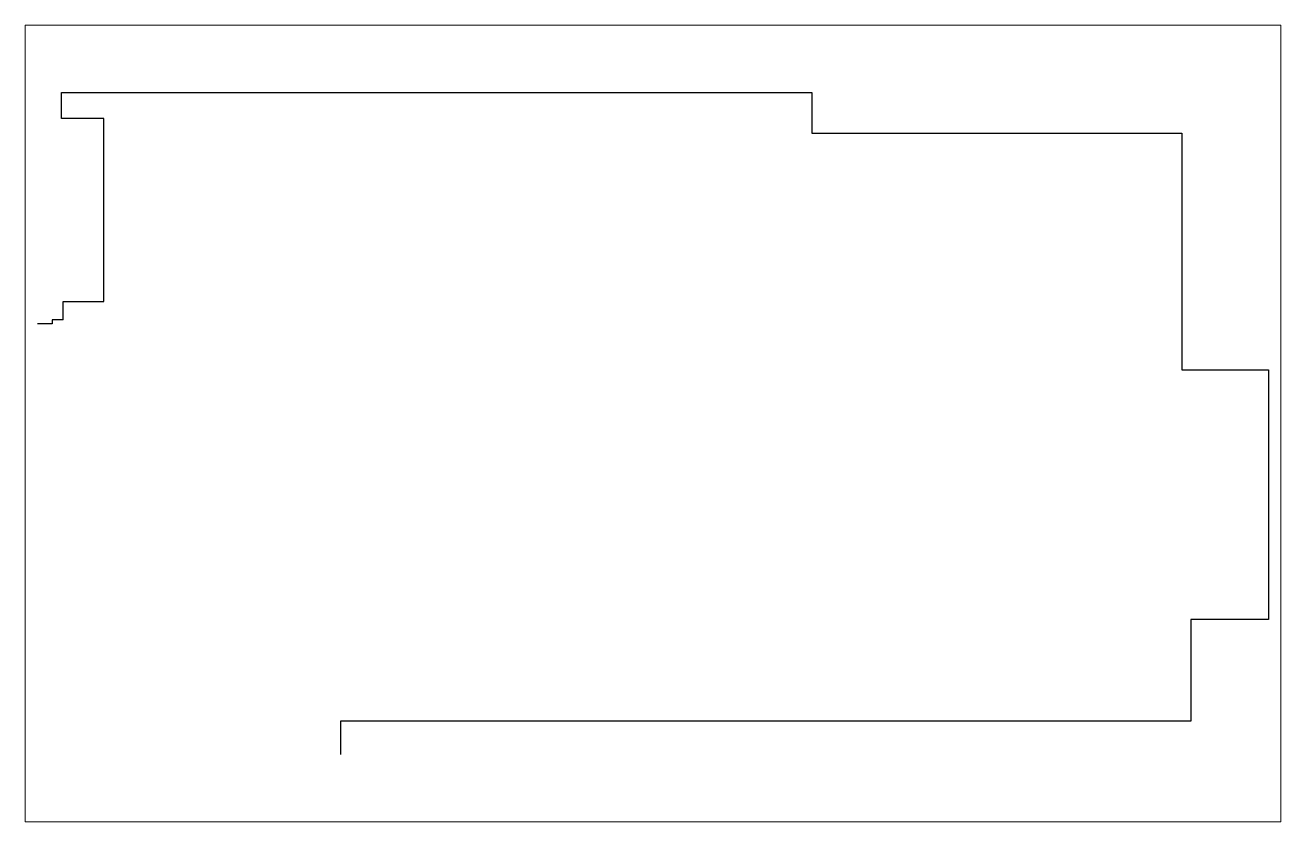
# Paper-space layout 'Sheet2' of a CAD drawing. Header units: centimetres. Extents: x 40 to 364, y 26 to 231.
# The model-space entities are those that its viewports show. They can reach past a viewport. Long polylines and large blocks are cut down to what shows.
import ezdxf

# ---------------------------------------------------------------- set-up
doc = ezdxf.new("R2010")
doc.units = ezdxf.units.CM

msp = doc.modelspace()

# ---------------------------------------------------------------- linework, layer by layer
for p, q in [((1037.6, 168.77), (1240.6, 168.77)), ((1240.6, 168.77), (1240.6, 157.77)), ((1049.1, 112.27), (1049.1, 161.77)), ((1240.6, 157.77), (1340.6, 157.77)), ((1340.6, 157.77), (1340.6, 93.77)), ((1038.1, 107.27), (1038.1, 112.27)), ((1038.1, 112.27), (1049.1, 112.27)), ((1035.1, 106.27), (1031.1, 106.27)), ((1038.1, 107.27), (1035.1, 107.27)), ((1035.1, 107.27), (1035.1, 106.27)), ((1364.1, 26.27), (1343.1, 26.27)), ((1343.1, 26.27), (1343.1, -1.23)), ((1343.1, -1.23), (1113.1, -1.23)), ((1113.1, -1.23), (1113.1, -10.23))]:
    msp.add_line(p, q)
for points in [[(1049.1, 161.77), (1037.6, 161.77), (1037.6, 168.77)], [(1340.6, 93.77), (1364.1, 93.77)], [(1364.1, 93.77), (1364.1, 26.27)]]:
    msp.add_lwpolyline(points)

psp = doc.layouts.new('Sheet2')

# ---------------------------------------------------------------- viewports
at = {"layer": '0'}
psp.add_viewport(center=(202.5, 128.5), size=(324, 205.6), view_center_point=(1197.6, 79.27), view_height=215.5373, dxfattribs=at)

doc.saveas('drawing.dxf')
